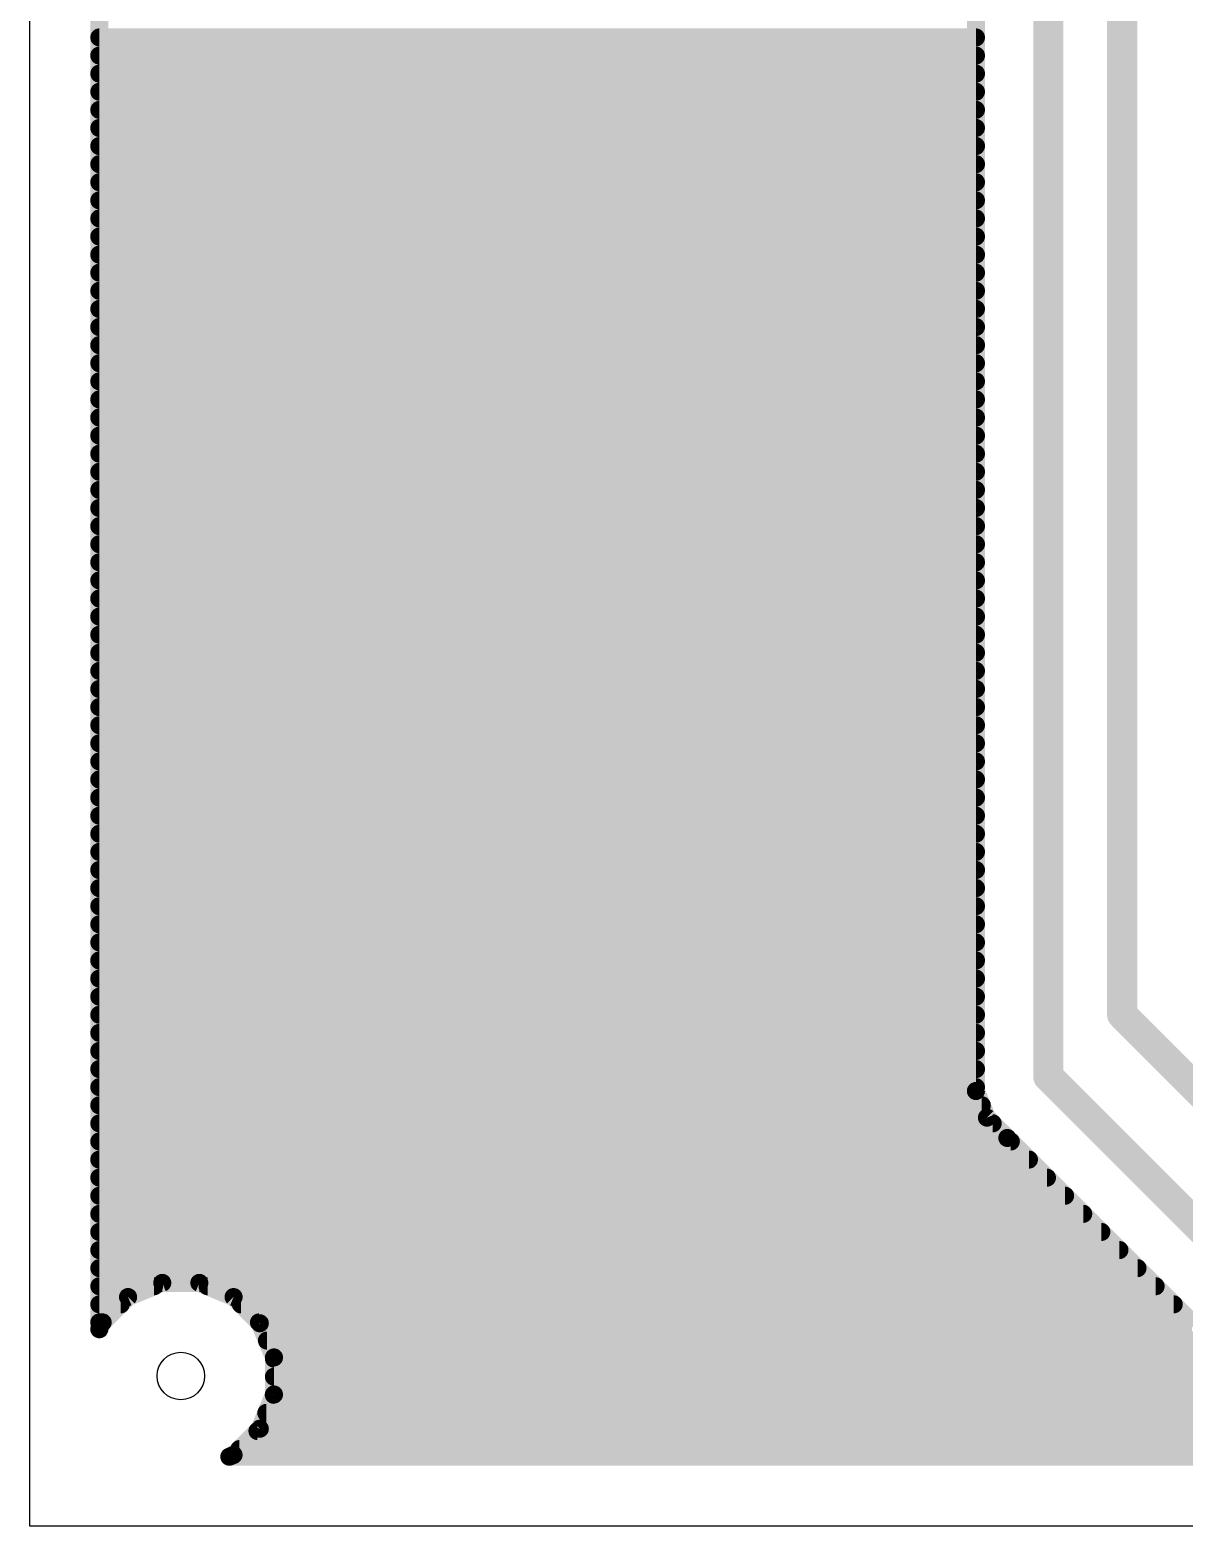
# Model space of a CAD drawing. Header units: millimetres. Extents: x 0 to 653, y 0 to 287.
# Drawn here: x 0 to 19.43, y 96.1 to 121.3 of the extents above; entities that cross this region are included whole.
import ezdxf

# ---------------------------------------------------------------- set-up
doc = ezdxf.new("R2010")
doc.units = ezdxf.units.MM
doc.layers.add('16', color=7, linetype='Continuous')
doc.layers.add('20', color=7, linetype='Continuous')

msp = doc.modelspace()

# ---------------------------------------------------------------- linework, layer by layer
at = {"layer": '16'}
for points, const_width in [([(1.168, 153.555), (1.168, 99.415)], 0.305), ([(18.387, 104.715), (18.387, 127.128)], 0.508), ([(17.145, 123.318), (17.145, 103.669)], 0.508), ([(15.926, 103.427), (15.926, 122.098)], 0.305), ([(1.168, 121.17), (15.926, 121.17)], 0.305), ([(1.168, 120.865), (15.926, 120.865)], 0.305), ([(1.168, 120.561), (15.926, 120.561)], 0.305), ([(1.168, 120.256), (15.926, 120.256)], 0.305), ([(1.168, 119.951), (15.926, 119.951)], 0.305), ([(1.168, 119.646), (15.926, 119.646)], 0.305), ([(1.168, 119.341), (15.926, 119.341)], 0.305), ([(1.168, 119.037), (15.926, 119.037)], 0.305), ([(1.168, 118.732), (15.926, 118.732)], 0.305), ([(1.168, 118.427), (15.926, 118.427)], 0.305), ([(1.168, 118.122), (15.926, 118.122)], 0.305), ([(1.168, 117.817), (15.926, 117.817)], 0.305), ([(1.168, 117.513), (15.926, 117.513)], 0.305), ([(1.168, 117.208), (15.926, 117.208)], 0.305), ([(1.168, 116.903), (15.926, 116.903)], 0.305), ([(1.168, 116.598), (15.926, 116.598)], 0.305), ([(1.168, 116.293), (15.926, 116.293)], 0.305), ([(1.168, 115.989), (15.926, 115.989)], 0.305), ([(1.168, 115.684), (15.926, 115.684)], 0.305), ([(1.168, 115.379), (15.926, 115.379)], 0.305), ([(1.168, 115.074), (15.926, 115.074)], 0.305), ([(1.168, 114.769), (15.926, 114.769)], 0.305), ([(1.168, 114.465), (15.926, 114.465)], 0.305), ([(1.168, 114.16), (15.926, 114.16)], 0.305), ([(1.168, 113.855), (15.926, 113.855)], 0.305), ([(1.168, 113.55), (15.926, 113.55)], 0.305), ([(1.168, 113.245), (15.926, 113.245)], 0.305), ([(1.168, 112.941), (15.926, 112.941)], 0.305), ([(1.168, 112.636), (15.926, 112.636)], 0.305), ([(1.168, 112.331), (15.926, 112.331)], 0.305), ([(1.168, 112.026), (15.926, 112.026)], 0.305), ([(1.168, 111.721), (15.926, 111.721)], 0.305), ([(1.168, 111.417), (15.926, 111.417)], 0.305), ([(1.168, 111.112), (15.926, 111.112)], 0.305), ([(1.168, 110.807), (15.926, 110.807)], 0.305), ([(1.168, 110.502), (15.926, 110.502)], 0.305), ([(1.168, 110.197), (15.926, 110.197)], 0.305), ([(1.168, 109.893), (15.926, 109.893)], 0.305), ([(1.168, 109.588), (15.926, 109.588)], 0.305), ([(1.168, 109.283), (15.926, 109.283)], 0.305), ([(1.168, 108.978), (15.926, 108.978)], 0.305), ([(1.168, 108.673), (15.926, 108.673)], 0.305), ([(1.168, 108.369), (15.926, 108.369)], 0.305), ([(1.168, 108.064), (15.926, 108.064)], 0.305), ([(1.168, 107.759), (15.926, 107.759)], 0.305), ([(1.168, 107.454), (15.926, 107.454)], 0.305), ([(1.168, 107.149), (15.926, 107.149)], 0.305), ([(1.168, 106.845), (15.926, 106.845)], 0.305), ([(1.168, 106.54), (15.926, 106.54)], 0.305), ([(1.168, 106.235), (15.926, 106.235)], 0.305), ([(1.168, 105.93), (15.926, 105.93)], 0.305), ([(1.168, 105.625), (15.926, 105.625)], 0.305), ([(1.168, 105.321), (15.926, 105.321)], 0.305), ([(1.168, 105.016), (15.926, 105.016)], 0.305), ([(1.168, 104.711), (15.926, 104.711)], 0.305), ([(21.617, 101.485), (18.387, 104.715)], 0.508), ([(1.168, 104.406), (15.926, 104.406)], 0.305), ([(1.168, 104.101), (15.926, 104.101)], 0.305), ([(1.168, 103.797), (15.926, 103.797)], 0.305), ([(17.145, 103.669), (20.637, 100.177)], 0.508), ([(1.168, 103.492), (15.926, 103.492)], 0.305), ([(16.111, 102.979), (15.926, 103.427)], 0.305), ([(1.168, 103.187), (16.025, 103.187)], 0.305), ([(16.454, 102.636), (16.111, 102.979)], 0.305), ([(1.168, 102.882), (16.208, 102.882)], 0.305), ([(1.168, 102.577), (16.513, 102.577)], 0.305), ([(19.604, 99.486), (16.454, 102.636)], 0.305), ([(1.168, 102.273), (16.818, 102.273)], 0.305), ([(1.168, 101.968), (17.122, 101.968)], 0.305), ([(1.168, 101.663), (17.427, 101.663)], 0.305), ([(1.168, 101.358), (17.732, 101.358)], 0.305), ([(1.168, 101.053), (18.037, 101.053)], 0.305), ([(1.168, 100.749), (18.342, 100.749)], 0.305), ([(1.168, 100.444), (18.646, 100.444)], 0.305), ([(1.168, 100.139), (2.09, 100.139)], 0.305), ([(1.652, 99.957), (2.228, 100.196)], 0.305), ([(2.228, 100.196), (2.852, 100.196)], 0.305), ([(2.852, 100.196), (3.428, 99.957)], 0.305), ([(2.99, 100.139), (18.951, 100.139)], 0.305), ([(1.21, 99.516), (1.652, 99.957)], 0.305), ([(3.428, 99.957), (3.87, 99.516)], 0.305), ([(1.168, 99.834), (1.528, 99.834)], 0.305), ([(3.552, 99.834), (19.256, 99.834)], 0.305), ([(1.168, 99.529), (1.224, 99.529)], 0.305), ([(1.168, 99.415), (1.21, 99.516)], 0.305), ([(3.856, 99.529), (19.561, 99.529)], 0.305), ([(3.87, 99.516), (4.108, 98.94)], 0.305), ([(3.99, 99.225), (19.866, 99.225)], 0.305), ([(4.108, 98.94), (4.108, 98.316)], 0.305), ([(4.108, 98.92), (86.347, 98.92)], 0.305), ([(4.108, 98.615), (86.347, 98.615)], 0.305), ([(4.108, 98.316), (3.87, 97.739)], 0.305), ([(4.106, 98.31), (86.347, 98.31)], 0.305), ([(3.98, 98.005), (86.347, 98.005)], 0.305), ([(3.87, 97.739), (3.428, 97.298)], 0.305), ([(3.831, 97.701), (86.347, 97.701)], 0.305), ([(3.526, 97.396), (86.347, 97.396)], 0.305), ([(3.428, 97.298), (3.357, 97.269)], 0.305), ([(3.357, 97.269), (86.347, 97.269)], 0.305)]:
    msp.add_lwpolyline(points, dxfattribs=dict(at, const_width=const_width))
for points, const_width in [([(1.168, 121.094, -1), (1.168, 121.246)], 0.152), ([(15.926, 121.246, -1), (15.926, 121.094)], 0.152), ([(1.168, 120.789, -1), (1.168, 120.942)], 0.152), ([(15.926, 120.942, -1), (15.926, 120.789)], 0.152), ([(1.168, 120.484, -1), (1.168, 120.637)], 0.152), ([(15.926, 120.637, -1), (15.926, 120.484)], 0.152), ([(1.168, 120.18, -1), (1.168, 120.332)], 0.152), ([(15.926, 120.332, -1), (15.926, 120.18)], 0.152), ([(1.168, 119.875, -1), (1.168, 120.027)], 0.152), ([(15.926, 120.027, -1), (15.926, 119.875)], 0.152), ([(1.168, 119.57, -1), (1.168, 119.722)], 0.152), ([(15.926, 119.722, -1), (15.926, 119.57)], 0.152), ([(1.168, 119.265, -1), (1.168, 119.418)], 0.152), ([(15.926, 119.418, -1), (15.926, 119.265)], 0.152), ([(1.168, 118.96, -1), (1.168, 119.113)], 0.152), ([(15.926, 119.113, -1), (15.926, 118.96)], 0.152), ([(1.168, 118.656, -1), (1.168, 118.808)], 0.152), ([(15.926, 118.808, -1), (15.926, 118.656)], 0.152), ([(1.168, 118.351, -1), (1.168, 118.503)], 0.152), ([(15.926, 118.503, -1), (15.926, 118.351)], 0.152), ([(1.168, 118.046, -1), (1.168, 118.198)], 0.152), ([(15.926, 118.198, -1), (15.926, 118.046)], 0.152), ([(1.168, 117.741, -1), (1.168, 117.894)], 0.152), ([(15.926, 117.894, -1), (15.926, 117.741)], 0.152), ([(1.168, 117.436, -1), (1.168, 117.589)], 0.152), ([(15.926, 117.589, -1), (15.926, 117.436)], 0.152), ([(1.168, 117.132, -1), (1.168, 117.284)], 0.152), ([(15.926, 117.284, -1), (15.926, 117.132)], 0.152), ([(1.168, 116.827, -1), (1.168, 116.979)], 0.152), ([(15.926, 116.979, -1), (15.926, 116.827)], 0.152), ([(1.168, 116.522, -1), (1.168, 116.674)], 0.152), ([(15.926, 116.674, -1), (15.926, 116.522)], 0.152), ([(1.168, 116.217, -1), (1.168, 116.37)], 0.152), ([(15.926, 116.37, -1), (15.926, 116.217)], 0.152), ([(1.168, 115.912, -1), (1.168, 116.065)], 0.152), ([(15.926, 116.065, -1), (15.926, 115.912)], 0.152), ([(1.168, 115.608, -1), (1.168, 115.76)], 0.152), ([(15.926, 115.76, -1), (15.926, 115.608)], 0.152), ([(1.168, 115.303, -1), (1.168, 115.455)], 0.152), ([(15.926, 115.455, -1), (15.926, 115.303)], 0.152), ([(1.168, 114.998, -1), (1.168, 115.15)], 0.152), ([(15.926, 115.15, -1), (15.926, 114.998)], 0.152), ([(1.168, 114.693, -1), (1.168, 114.846)], 0.152), ([(15.926, 114.846, -1), (15.926, 114.693)], 0.152), ([(1.168, 114.388, -1), (1.168, 114.541)], 0.152), ([(15.926, 114.541, -1), (15.926, 114.388)], 0.152), ([(1.168, 114.084, -1), (1.168, 114.236)], 0.152), ([(15.926, 114.236, -1), (15.926, 114.084)], 0.152), ([(1.168, 113.779, -1), (1.168, 113.931)], 0.152), ([(15.926, 113.931, -1), (15.926, 113.779)], 0.152), ([(1.168, 113.474, -1), (1.168, 113.626)], 0.152), ([(15.926, 113.626, -1), (15.926, 113.474)], 0.152), ([(1.168, 113.169, -1), (1.168, 113.322)], 0.152), ([(15.926, 113.322, -1), (15.926, 113.169)], 0.152), ([(1.168, 112.864, -1), (1.168, 113.017)], 0.152), ([(15.926, 113.017, -1), (15.926, 112.864)], 0.152), ([(1.168, 112.56, -1), (1.168, 112.712)], 0.152), ([(15.926, 112.712, -1), (15.926, 112.56)], 0.152), ([(1.168, 112.255, -1), (1.168, 112.407)], 0.152), ([(15.926, 112.407, -1), (15.926, 112.255)], 0.152), ([(1.168, 111.95, -1), (1.168, 112.102)], 0.152), ([(15.926, 112.102, -1), (15.926, 111.95)], 0.152), ([(1.168, 111.645, -1), (1.168, 111.798)], 0.152), ([(15.926, 111.798, -1), (15.926, 111.645)], 0.152), ([(1.168, 111.34, -1), (1.168, 111.493)], 0.152), ([(15.926, 111.493, -1), (15.926, 111.34)], 0.152), ([(1.168, 111.036, -1), (1.168, 111.188)], 0.152), ([(15.926, 111.188, -1), (15.926, 111.036)], 0.152), ([(1.168, 110.731, -1), (1.168, 110.883)], 0.152), ([(15.926, 110.883, -1), (15.926, 110.731)], 0.152), ([(1.168, 110.426, -1), (1.168, 110.578)], 0.152), ([(15.926, 110.578, -1), (15.926, 110.426)], 0.152), ([(1.168, 110.121, -1), (1.168, 110.274)], 0.152), ([(15.926, 110.274, -1), (15.926, 110.121)], 0.152), ([(1.168, 109.816, -1), (1.168, 109.969)], 0.152), ([(15.926, 109.969, -1), (15.926, 109.816)], 0.152), ([(1.168, 109.512, -1), (1.168, 109.664)], 0.152), ([(15.926, 109.664, -1), (15.926, 109.512)], 0.152), ([(1.168, 109.207, -1), (1.168, 109.359)], 0.152), ([(15.926, 109.359, -1), (15.926, 109.207)], 0.152), ([(1.168, 108.902, -1), (1.168, 109.054)], 0.152), ([(15.926, 109.054, -1), (15.926, 108.902)], 0.152), ([(1.168, 108.597, -1), (1.168, 108.75)], 0.152), ([(15.926, 108.75, -1), (15.926, 108.597)], 0.152), ([(1.168, 108.292, -1), (1.168, 108.445)], 0.152), ([(15.926, 108.445, -1), (15.926, 108.292)], 0.152), ([(1.168, 107.988, -1), (1.168, 108.14)], 0.152), ([(15.926, 108.14, -1), (15.926, 107.988)], 0.152), ([(1.168, 107.683, -1), (1.168, 107.835)], 0.152), ([(15.926, 107.835, -1), (15.926, 107.683)], 0.152), ([(1.168, 107.378, -1), (1.168, 107.53)], 0.152), ([(15.926, 107.53, -1), (15.926, 107.378)], 0.152), ([(1.168, 107.073, -1), (1.168, 107.226)], 0.152), ([(15.926, 107.226, -1), (15.926, 107.073)], 0.152), ([(1.168, 106.768, -1), (1.168, 106.921)], 0.152), ([(15.926, 106.921, -1), (15.926, 106.768)], 0.152), ([(1.168, 106.464, -1), (1.168, 106.616)], 0.152), ([(15.926, 106.616, -1), (15.926, 106.464)], 0.152), ([(1.168, 106.159, -1), (1.168, 106.311)], 0.152), ([(15.926, 106.311, -1), (15.926, 106.159)], 0.152), ([(1.168, 105.854, -1), (1.168, 106.006)], 0.152), ([(15.926, 106.006, -1), (15.926, 105.854)], 0.152), ([(1.168, 105.549, -1), (1.168, 105.702)], 0.152), ([(15.926, 105.702, -1), (15.926, 105.549)], 0.152), ([(1.168, 105.244, -1), (1.168, 105.397)], 0.152), ([(15.926, 105.397, -1), (15.926, 105.244)], 0.152), ([(1.168, 104.94, -1), (1.168, 105.092)], 0.152), ([(15.926, 105.092, -1), (15.926, 104.94)], 0.152), ([(1.168, 104.635, -1), (1.168, 104.787)], 0.152), ([(15.926, 104.787, -1), (15.926, 104.635)], 0.152), ([(18.298, 104.625, -1), (18.477, 104.805)], 0.254), ([(18.515, 104.715, -1), (18.261, 104.715)], 0.254), ([(1.168, 104.33, -1), (1.168, 104.482)], 0.152), ([(15.926, 104.482, -1), (15.926, 104.33)], 0.152), ([(1.168, 104.025, -1), (1.168, 104.178)], 0.152), ([(15.926, 104.178, -1), (15.926, 104.025)], 0.152), ([(1.168, 103.72, -1), (1.168, 103.873)], 0.152), ([(15.926, 103.873, -1), (15.926, 103.72)], 0.152), ([(17.055, 103.58, -1), (17.235, 103.759)], 0.254), ([(1.168, 103.416, -1), (1.168, 103.568)], 0.152), ([(15.855, 103.398, -1), (15.996, 103.456)], 0.152), ([(15.926, 103.568, -1), (15.926, 103.416)], 0.152), ([(17.272, 103.669, -1), (17.018, 103.669)], 0.254), ([(1.168, 103.111, -1), (1.168, 103.263)], 0.152), ([(16.002, 103.427, -1), (15.85, 103.427)], 0.152), ([(16.025, 103.263, -1), (16.025, 103.111)], 0.152), ([(16.058, 102.925, -1), (16.165, 103.033)], 0.152), ([(16.182, 103.008, -1), (16.041, 102.95)], 0.152), ([(1.168, 102.806, -1), (1.168, 102.958)], 0.152), ([(16.208, 102.958, -1), (16.208, 102.806)], 0.152), ([(1.168, 102.501, -1), (1.168, 102.654)], 0.152), ([(16.401, 102.582, -1), (16.508, 102.69)], 0.152), ([(16.508, 102.69, -1), (16.401, 102.582)], 0.152), ([(16.513, 102.654, -1), (16.513, 102.501)], 0.152), ([(1.168, 102.196, -1), (1.168, 102.349)], 0.152), ([(16.818, 102.349, -1), (16.818, 102.196)], 0.152), ([(1.168, 101.892, -1), (1.168, 102.044)], 0.152), ([(17.122, 102.044, -1), (17.122, 101.892)], 0.152), ([(1.168, 101.587, -1), (1.168, 101.739)], 0.152), ([(17.427, 101.739, -1), (17.427, 101.587)], 0.152), ([(1.168, 101.282, -1), (1.168, 101.434)], 0.152), ([(17.732, 101.434, -1), (17.732, 101.282)], 0.152), ([(1.168, 100.977, -1), (1.168, 101.13)], 0.152), ([(18.037, 101.13, -1), (18.037, 100.977)], 0.152), ([(1.168, 100.672, -1), (1.168, 100.825)], 0.152), ([(18.342, 100.825, -1), (18.342, 100.672)], 0.152), ([(1.168, 100.368, -1), (1.168, 100.52)], 0.152), ([(18.646, 100.52, -1), (18.646, 100.368)], 0.152), ([(1.168, 100.063, -1), (1.168, 100.215)], 0.152), ([(2.09, 100.215, -1), (2.09, 100.063)], 0.152), ([(2.228, 100.12, -1), (2.228, 100.272)], 0.152), ([(2.199, 100.266, -1), (2.257, 100.126)], 0.152), ([(2.823, 100.126, -1), (2.881, 100.266)], 0.152), ([(2.852, 100.272, -1), (2.852, 100.12)], 0.152), ([(2.99, 100.063, -1), (2.99, 100.215)], 0.152), ([(18.951, 100.215, -1), (18.951, 100.063)], 0.152), ([(1.681, 99.887, -1), (1.622, 100.028)], 0.152), ([(1.598, 100.011, -1), (1.706, 99.903)], 0.152), ([(3.374, 99.903, -1), (3.482, 100.011)], 0.152), ([(3.458, 100.028, -1), (3.399, 99.887)], 0.152), ([(1.168, 99.758, -1), (1.168, 99.91)], 0.152), ([(1.528, 99.91, -1), (1.528, 99.758)], 0.152), ([(3.552, 99.758, -1), (3.552, 99.91)], 0.152), ([(19.256, 99.91, -1), (19.256, 99.758)], 0.152), ([(1.168, 99.453, -1), (1.168, 99.606)], 0.152), ([(1.264, 99.462, -1), (1.157, 99.57)], 0.152), ([(1.14, 99.545, -1), (1.281, 99.487)], 0.152), ([(1.224, 99.606, -1), (1.224, 99.453)], 0.152), ([(3.856, 99.453, -1), (3.856, 99.606)], 0.152), ([(3.799, 99.487, -1), (3.94, 99.545)], 0.152), ([(3.924, 99.57, -1), (3.816, 99.462)], 0.152), ([(1.239, 99.386, -1), (1.098, 99.444)], 0.152), ([(1.245, 99.415, -1), (1.092, 99.415)], 0.152), ([(3.99, 99.148, -1), (3.99, 99.301)], 0.152), ([(4.032, 98.94, -1), (4.185, 98.94)], 0.152), ([(4.108, 98.844, -1), (4.108, 98.996)], 0.152), ([(4.179, 98.969, -1), (4.038, 98.91)], 0.152), ([(4.108, 98.539, -1), (4.108, 98.691)], 0.152), ([(4.106, 98.234, -1), (4.106, 98.386)], 0.152), ([(4.185, 98.316, -1), (4.032, 98.316)], 0.152), ([(4.038, 98.345, -1), (4.179, 98.287)], 0.152), ([(3.98, 97.929, -1), (3.98, 98.082)], 0.152), ([(3.831, 97.624, -1), (3.831, 97.777)], 0.152), ([(3.94, 97.71, -1), (3.799, 97.768)], 0.152), ([(3.816, 97.793, -1), (3.924, 97.685)], 0.152), ([(3.526, 97.32, -1), (3.526, 97.472)], 0.152), ([(3.357, 97.192, -1), (3.357, 97.345)], 0.152), ([(3.386, 97.198, -1), (3.328, 97.339)], 0.152), ([(3.482, 97.244, -1), (3.374, 97.352)], 0.152), ([(3.399, 97.368, -1), (3.458, 97.228)], 0.152)]:
    msp.add_lwpolyline(points, format="xyb", dxfattribs=dict(at, const_width=const_width))
at = {"layer": '20'}
for p, q in [((0, 96.1), (0, 189.75)), ((187.94, 96.1), (0, 96.1))]:
    msp.add_line(p, q, dxfattribs=at)
msp.add_circle((2.54, 98.628), 0.4, dxfattribs=at)

doc.saveas('drawing.dxf')
